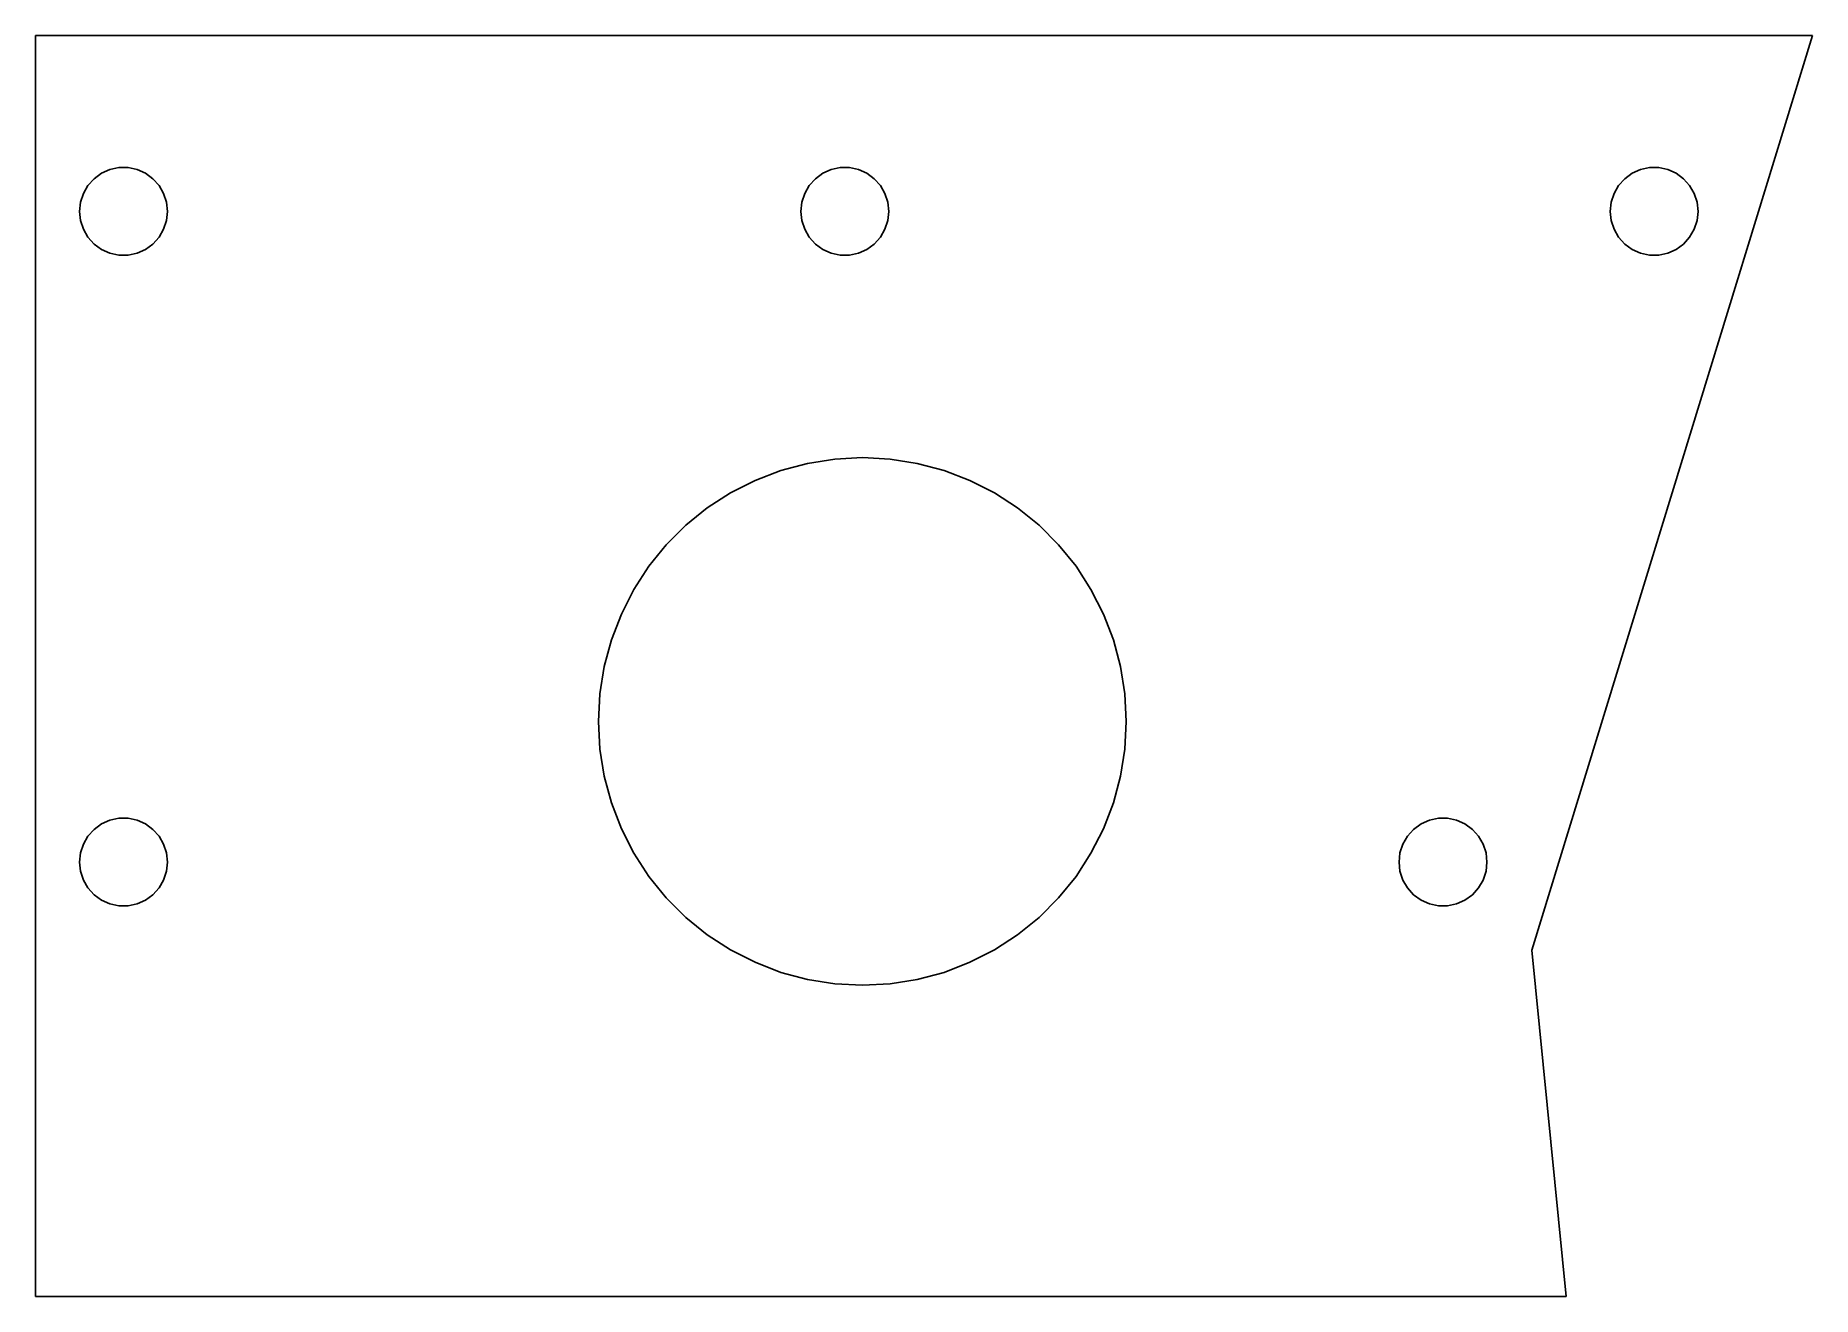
# Model space of a CAD drawing. Header units: metres. Extents: x 0 to 101, y 0 to 72.
import ezdxf

# ---------------------------------------------------------------- set-up
doc = ezdxf.new("R2010")
doc.units = ezdxf.units.M

msp = doc.modelspace()

# ---------------------------------------------------------------- linework, layer by layer
at = {"layer": 'side-panels-5mm'}
for p, q in [((0, 71.7, 0), (101, 71.7, 0)), ((0, 0, 0), (0, 71.7, 0)), ((85.04, 19.7), (101, 71.7, 0)), ((3.75, 63.87, 0), (3.33, 63.56, 0)), ((4.23, 64.08, 0), (3.75, 63.87, 0)), ((4.74, 64.19, 0), (4.23, 64.08, 0)), ((5.26, 64.19, 0), (4.74, 64.19, 0)), ((5.77, 64.08, 0), (5.26, 64.19, 0)), ((6.25, 63.87, 0), (5.77, 64.08, 0)), ((6.67, 63.56, 0), (6.25, 63.87, 0)), ((44.75, 63.87, 0), (44.33, 63.56, 0)), ((45.23, 64.08, 0), (44.75, 63.87, 0)), ((45.74, 64.19, 0), (45.23, 64.08, 0)), ((46.26, 64.19, 0), (45.74, 64.19, 0)), ((46.77, 64.08, 0), (46.26, 64.19, 0)), ((47.25, 63.87, 0), (46.77, 64.08, 0)), ((47.67, 63.56, 0), (47.25, 63.87, 0)), ((90.33, 63.56, 0), (90.75, 63.87, 0)), ((90.75, 63.87, 0), (91.23, 64.08, 0)), ((91.23, 64.08, 0), (91.74, 64.19, 0)), ((91.74, 64.19, 0), (92.26, 64.19, 0)), ((92.26, 64.19, 0), (92.77, 64.08, 0)), ((92.77, 64.08, 0), (93.25, 63.87, 0)), ((93.25, 63.87, 0), (93.67, 63.56, 0)), ((2.72, 62.72, 0), (2.55, 62.22, 0)), ((2.98, 63.17, 0), (2.72, 62.72, 0)), ((3.33, 63.56, 0), (2.98, 63.17, 0)), ((7.02, 63.17, 0), (6.67, 63.56, 0)), ((7.28, 62.72, 0), (7.02, 63.17, 0)), ((7.45, 62.22, 0), (7.28, 62.72, 0)), ((43.72, 62.72, 0), (43.55, 62.22, 0)), ((43.98, 63.17, 0), (43.72, 62.72, 0)), ((44.33, 63.56, 0), (43.98, 63.17, 0)), ((48.02, 63.17, 0), (47.67, 63.56, 0)), ((48.28, 62.72, 0), (48.02, 63.17, 0)), ((48.45, 62.22, 0), (48.28, 62.72, 0)), ((89.55, 62.22, 0), (89.72, 62.72, 0)), ((89.72, 62.72, 0), (89.98, 63.17, 0)), ((89.98, 63.17, 0), (90.33, 63.56, 0)), ((93.67, 63.56, 0), (94.02, 63.17, 0)), ((94.02, 63.17, 0), (94.28, 62.72, 0)), ((94.28, 62.72, 0), (94.45, 62.22, 0)), ((2.55, 62.22, 0), (2.5, 61.7, 0)), ((2.5, 61.7, 0), (2.55, 61.18, 0)), ((7.5, 61.7, 0), (7.45, 62.22, 0)), ((7.45, 61.18, 0), (7.5, 61.7, 0)), ((43.55, 62.22, 0), (43.5, 61.7, 0)), ((43.5, 61.7, 0), (43.55, 61.18, 0)), ((48.5, 61.7, 0), (48.45, 62.22, 0)), ((48.45, 61.18, 0), (48.5, 61.7, 0)), ((89.5, 61.7, 0), (89.55, 62.22, 0)), ((89.55, 61.18, 0), (89.5, 61.7, 0)), ((94.45, 62.22, 0), (94.5, 61.7, 0)), ((94.5, 61.7, 0), (94.45, 61.18, 0)), ((2.55, 61.18, 0), (2.72, 60.68, 0)), ((2.72, 60.68, 0), (2.98, 60.23, 0)), ((7.02, 60.23, 0), (7.28, 60.68, 0)), ((7.28, 60.68, 0), (7.45, 61.18, 0)), ((43.55, 61.18, 0), (43.72, 60.68, 0)), ((43.72, 60.68, 0), (43.98, 60.23, 0)), ((48.02, 60.23, 0), (48.28, 60.68, 0)), ((48.28, 60.68, 0), (48.45, 61.18, 0)), ((89.72, 60.68, 0), (89.55, 61.18, 0)), ((89.98, 60.23, 0), (89.72, 60.68, 0)), ((94.28, 60.68, 0), (94.02, 60.23, 0)), ((94.45, 61.18, 0), (94.28, 60.68, 0)), ((2.98, 60.23, 0), (3.33, 59.84, 0)), ((3.33, 59.84, 0), (3.75, 59.53, 0)), ((6.25, 59.53, 0), (6.67, 59.84, 0)), ((6.67, 59.84, 0), (7.02, 60.23, 0)), ((43.98, 60.23, 0), (44.33, 59.84, 0)), ((44.33, 59.84, 0), (44.75, 59.53, 0)), ((47.25, 59.53, 0), (47.67, 59.84, 0)), ((47.67, 59.84, 0), (48.02, 60.23, 0)), ((90.33, 59.84, 0), (89.98, 60.23, 0)), ((90.75, 59.53, 0), (90.33, 59.84, 0)), ((93.67, 59.84, 0), (93.25, 59.53, 0)), ((94.02, 60.23, 0), (93.67, 59.84, 0)), ((3.75, 59.53, 0), (4.23, 59.32, 0)), ((4.23, 59.32, 0), (4.74, 59.21, 0)), ((4.74, 59.21, 0), (5.26, 59.21, 0)), ((5.26, 59.21, 0), (5.77, 59.32, 0)), ((5.77, 59.32, 0), (6.25, 59.53, 0)), ((44.75, 59.53, 0), (45.23, 59.32, 0)), ((45.23, 59.32, 0), (45.74, 59.21, 0)), ((45.74, 59.21, 0), (46.26, 59.21, 0)), ((46.26, 59.21, 0), (46.77, 59.32, 0)), ((46.77, 59.32, 0), (47.25, 59.53, 0)), ((91.23, 59.32, 0), (90.75, 59.53, 0)), ((91.74, 59.21, 0), (91.23, 59.32, 0)), ((92.26, 59.21, 0), (91.74, 59.21, 0)), ((92.77, 59.32, 0), (92.26, 59.21, 0)), ((93.25, 59.53, 0), (92.77, 59.32, 0)), ((45.43, 47.62, 0), (43.88, 47.37, 0)), ((47, 47.7, 0), (45.43, 47.62, 0)), ((48.57, 47.62, 0), (47, 47.7, 0)), ((50.12, 47.37, 0), (48.57, 47.62, 0)), ((42.36, 46.97, 0), (40.9, 46.4, 0)), ((43.88, 47.37, 0), (42.36, 46.97, 0)), ((51.64, 46.97, 0), (50.12, 47.37, 0)), ((53.1, 46.4, 0), (51.64, 46.97, 0)), ((39.5, 45.69, 0), (38.18, 44.84, 0)), ((40.9, 46.4, 0), (39.5, 45.69, 0)), ((54.5, 45.69, 0), (53.1, 46.4, 0)), ((55.82, 44.84, 0), (54.5, 45.69, 0)), ((38.18, 44.84, 0), (36.96, 43.85, 0)), ((57.04, 43.85, 0), (55.82, 44.84, 0)), ((36.96, 43.85, 0), (35.85, 42.74, 0)), ((58.15, 42.74, 0), (57.04, 43.85, 0)), ((35.85, 42.74, 0), (34.86, 41.52, 0)), ((59.14, 41.52, 0), (58.15, 42.74, 0)), ((34.86, 41.52, 0), (34.01, 40.2, 0)), ((59.99, 40.2, 0), (59.14, 41.52, 0)), ((34.01, 40.2, 0), (33.3, 38.8, 0)), ((60.7, 38.8, 0), (59.99, 40.2, 0)), ((33.3, 38.8, 0), (32.73, 37.34, 0)), ((61.27, 37.34, 0), (60.7, 38.8, 0)), ((32.73, 37.34, 0), (32.33, 35.82, 0)), ((61.67, 35.82, 0), (61.27, 37.34, 0)), ((32.33, 35.82, 0), (32.08, 34.27, 0)), ((61.92, 34.27, 0), (61.67, 35.82, 0)), ((32.08, 34.27, 0), (32, 32.7, 0)), ((62, 32.7, 0), (61.92, 34.27, 0)), ((32, 32.7, 0), (32.08, 31.13, 0)), ((61.92, 31.13, 0), (62, 32.7, 0)), ((32.08, 31.13, 0), (32.33, 29.58, 0)), ((61.67, 29.58, 0), (61.92, 31.13, 0)), ((32.33, 29.58, 0), (32.73, 28.06, 0)), ((61.27, 28.06, 0), (61.67, 29.58, 0)), ((32.73, 28.06, 0), (33.3, 26.6, 0)), ((60.7, 26.6, 0), (61.27, 28.06, 0)), ((3.33, 26.56, 0), (2.98, 26.17, 0)), ((3.75, 26.87, 0), (3.33, 26.56, 0)), ((4.23, 27.08, 0), (3.75, 26.87, 0)), ((4.74, 27.19, 0), (4.23, 27.08, 0)), ((5.26, 27.19, 0), (4.74, 27.19, 0)), ((5.77, 27.08, 0), (5.26, 27.19, 0)), ((6.25, 26.87, 0), (5.77, 27.08, 0)), ((6.67, 26.56, 0), (6.25, 26.87, 0)), ((7.02, 26.17, 0), (6.67, 26.56, 0)), ((33.3, 26.6, 0), (34.01, 25.2, 0)), ((59.99, 25.2, 0), (60.7, 26.6, 0)), ((77.98, 26.17, 0), (78.33, 26.56, 0)), ((78.33, 26.56, 0), (78.75, 26.87, 0)), ((78.75, 26.87, 0), (79.23, 27.08, 0)), ((79.23, 27.08, 0), (79.74, 27.19, 0)), ((79.74, 27.19, 0), (80.26, 27.19, 0)), ((80.26, 27.19, 0), (80.77, 27.08, 0)), ((80.77, 27.08, 0), (81.25, 26.87, 0)), ((81.25, 26.87, 0), (81.67, 26.56, 0)), ((81.67, 26.56, 0), (82.02, 26.17, 0)), ((2.72, 25.72, 0), (2.55, 25.22, 0)), ((2.98, 26.17, 0), (2.72, 25.72, 0)), ((7.28, 25.72, 0), (7.02, 26.17, 0)), ((7.45, 25.22, 0), (7.28, 25.72, 0)), ((77.55, 25.22, 0), (77.72, 25.72, 0)), ((77.72, 25.72, 0), (77.98, 26.17, 0)), ((82.02, 26.17, 0), (82.28, 25.72, 0)), ((82.28, 25.72, 0), (82.45, 25.22, 0)), ((2.55, 25.22, 0), (2.5, 24.7, 0)), ((2.5, 24.7, 0), (2.55, 24.18, 0)), ((7.5, 24.7, 0), (7.45, 25.22, 0)), ((7.45, 24.18, 0), (7.5, 24.7, 0)), ((34.01, 25.2, 0), (34.86, 23.88, 0)), ((59.14, 23.88, 0), (59.99, 25.2, 0)), ((77.5, 24.7, 0), (77.55, 25.22, 0)), ((77.55, 24.18, 0), (77.5, 24.7, 0)), ((82.45, 25.22, 0), (82.5, 24.7, 0)), ((82.5, 24.7, 0), (82.45, 24.18, 0)), ((2.55, 24.18, 0), (2.72, 23.68, 0)), ((2.72, 23.68, 0), (2.98, 23.23, 0)), ((2.98, 23.23, 0), (3.33, 22.84, 0)), ((6.67, 22.84, 0), (7.02, 23.23, 0)), ((7.02, 23.23, 0), (7.28, 23.68, 0)), ((7.28, 23.68, 0), (7.45, 24.18, 0)), ((34.86, 23.88, 0), (35.85, 22.66, 0)), ((58.15, 22.66, 0), (59.14, 23.88, 0)), ((77.72, 23.68, 0), (77.55, 24.18, 0)), ((77.98, 23.23, 0), (77.72, 23.68, 0)), ((78.33, 22.84, 0), (77.98, 23.23, 0)), ((82.02, 23.23, 0), (81.67, 22.84, 0)), ((82.28, 23.68, 0), (82.02, 23.23, 0)), ((82.45, 24.18, 0), (82.28, 23.68, 0)), ((3.33, 22.84, 0), (3.75, 22.53, 0)), ((3.75, 22.53, 0), (4.23, 22.32, 0)), ((4.23, 22.32, 0), (4.74, 22.21, 0)), ((5.26, 22.21, 0), (5.77, 22.32, 0)), ((5.77, 22.32, 0), (6.25, 22.53, 0)), ((6.25, 22.53, 0), (6.67, 22.84, 0)), ((35.85, 22.66, 0), (36.96, 21.55, 0)), ((57.04, 21.55, 0), (58.15, 22.66, 0)), ((78.75, 22.53, 0), (78.33, 22.84, 0)), ((79.23, 22.32, 0), (78.75, 22.53, 0)), ((79.74, 22.21, 0), (79.23, 22.32, 0)), ((80.77, 22.32, 0), (80.26, 22.21, 0)), ((81.25, 22.53, 0), (80.77, 22.32, 0)), ((81.67, 22.84, 0), (81.25, 22.53, 0)), ((4.74, 22.21, 0), (5.26, 22.21, 0)), ((36.96, 21.55, 0), (38.18, 20.56, 0)), ((55.82, 20.56, 0), (57.04, 21.55, 0)), ((80.26, 22.21, 0), (79.74, 22.21, 0)), ((38.18, 20.56, 0), (39.5, 19.71, 0)), ((54.5, 19.71, 0), (55.82, 20.56, 0)), ((39.5, 19.71, 0), (40.9, 19, 0)), ((53.1, 19, 0), (54.5, 19.71, 0)), ((87, 0, 0), (85.04, 19.7)), ((40.9, 19, 0), (42.36, 18.43, 0)), ((42.36, 18.43, 0), (43.88, 18.03, 0)), ((50.12, 18.03, 0), (51.64, 18.43, 0)), ((51.64, 18.43, 0), (53.1, 19, 0)), ((43.88, 18.03, 0), (45.43, 17.78, 0)), ((45.43, 17.78, 0), (47, 17.7, 0)), ((47, 17.7, 0), (48.57, 17.78, 0)), ((48.57, 17.78, 0), (50.12, 18.03, 0)), ((0, 0, 0), (87, 0, 0))]:
    msp.add_line(p, q, dxfattribs=at)

doc.saveas('drawing.dxf')
